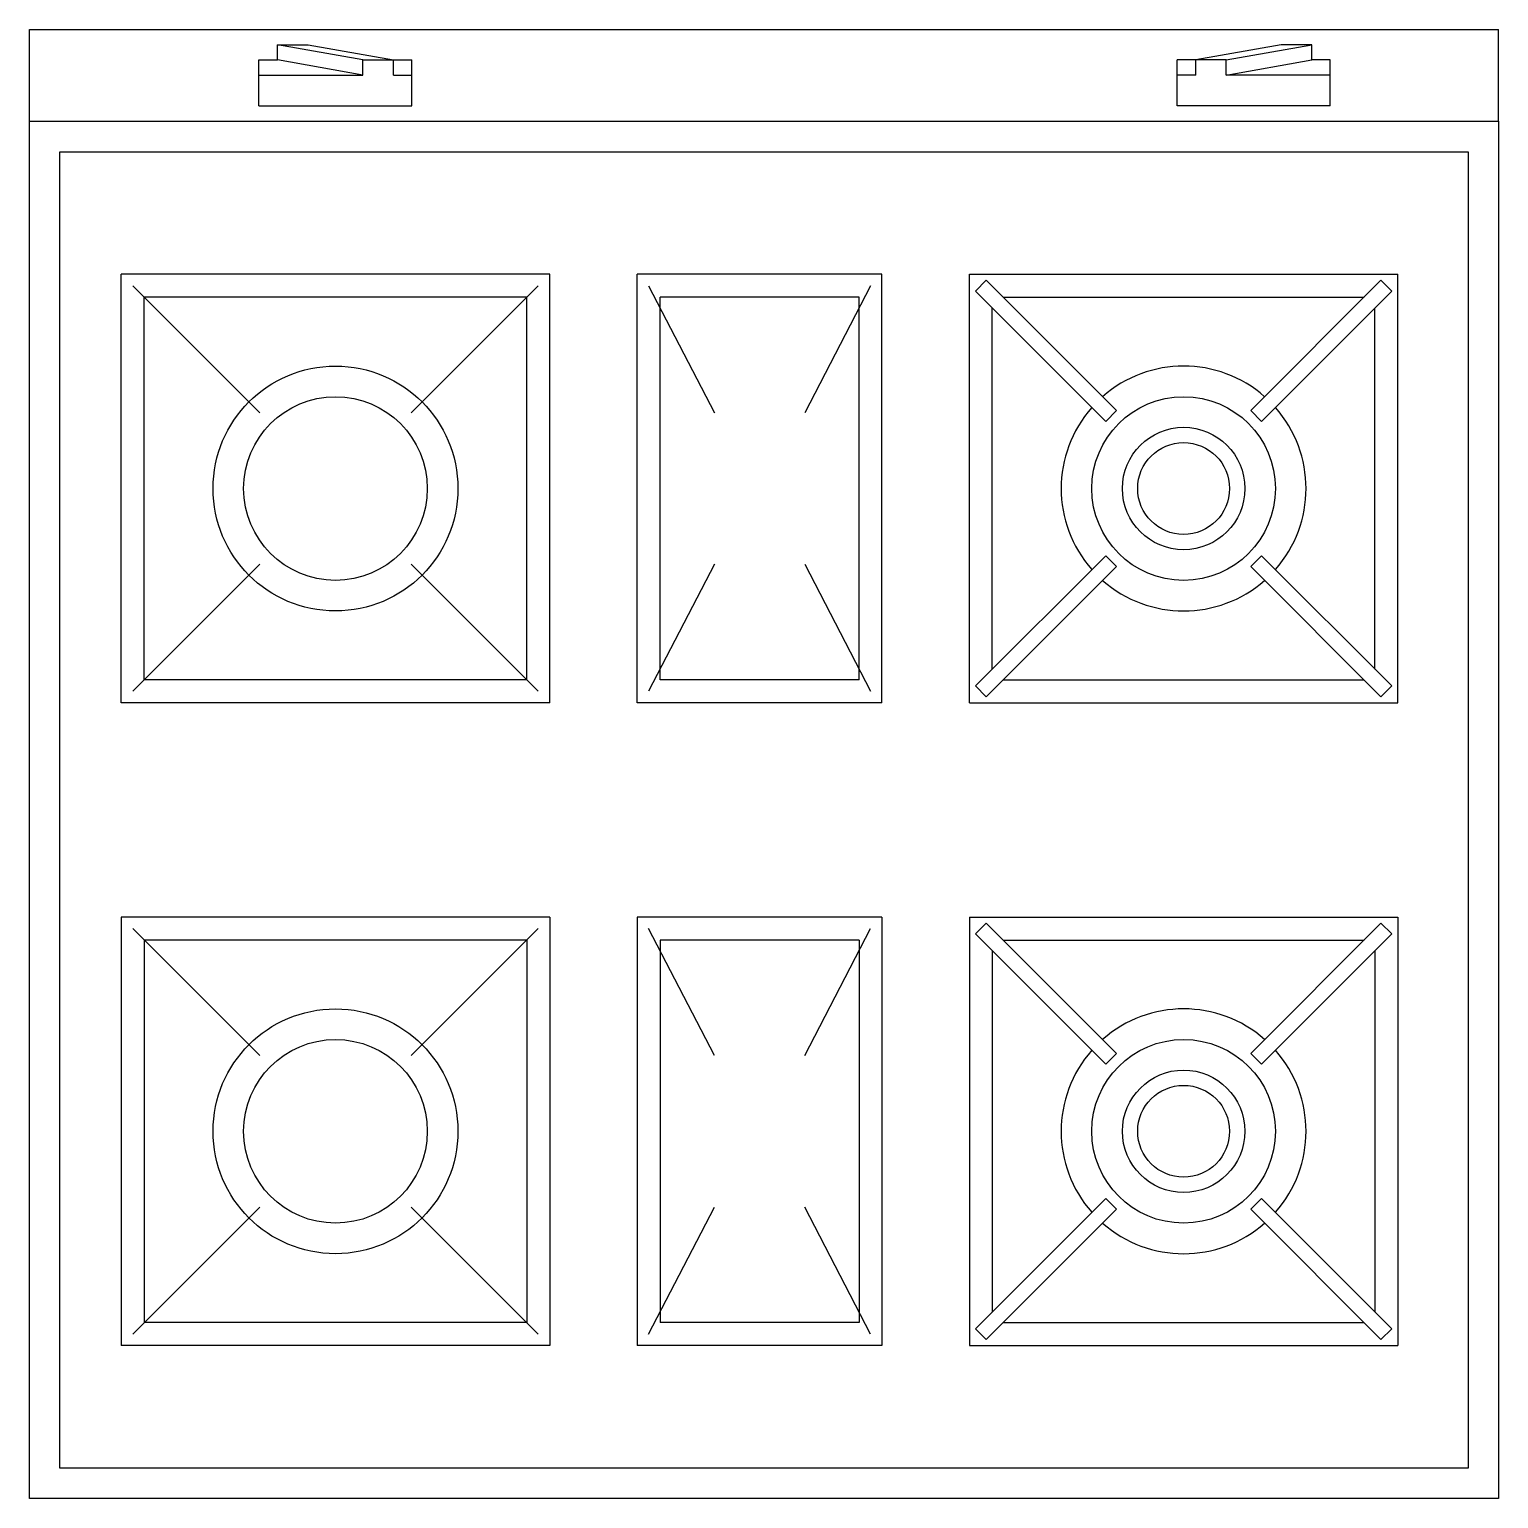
# Model space of a CAD drawing. Extents: x 170 to 904, y 256 to 990.
import ezdxf

# ---------------------------------------------------------------- set-up
doc = ezdxf.new("R2010")
doc.units = 0
doc.layers.add('KADRBM', color=7, linetype='CONTINUOUS')

msp = doc.modelspace()

# ---------------------------------------------------------------- linework, layer by layer
at = {"layer": 'KADRBM'}
for p, q in [((169.94, 944.51), (169.94, 990.38)), ((169.94, 990.38), (903.83, 990.38)), ((903.83, 944.51), (903.83, 990.38)), ((336.53, 975.09), (293.85, 982.74)), ((293.85, 975.09), (293.85, 982.74)), ((293.85, 982.74), (309.14, 982.74)), ((309.14, 982.74), (351.82, 975.09)), ((795.21, 982.74), (752.53, 975.09)), ((767.82, 975.09), (810.5, 982.74)), ((810.5, 982.74), (795.21, 982.74)), ((810.5, 975.09), (810.5, 982.74)), ((284.61, 975.09), (293.85, 975.09)), ((284.61, 952.16), (284.61, 975.09)), ((336.53, 967.45), (293.85, 975.09)), ((336.53, 967.45), (336.53, 975.09)), ((336.53, 975.09), (361.06, 975.09)), ((351.82, 967.45), (351.82, 975.09)), ((361.06, 952.16), (361.06, 975.09)), ((743.29, 952.16), (743.29, 975.09)), ((767.82, 975.09), (743.29, 975.09)), ((752.53, 967.45), (752.53, 975.09)), ((767.82, 967.45), (767.82, 975.09)), ((767.82, 967.45), (810.5, 975.09)), ((819.74, 975.09), (810.5, 975.09)), ((819.74, 952.16), (819.74, 975.09)), ((284.61, 967.45), (336.53, 967.45)), ((351.82, 967.45), (361.06, 967.45)), ((752.53, 967.45), (743.29, 967.45)), ((819.74, 967.45), (767.82, 967.45)), ((284.61, 952.16), (361.06, 952.16)), ((819.74, 952.16), (743.29, 952.16)), ((169.94, 944.51), (903.83, 944.51)), ((169.94, 256.49), (169.94, 944.51)), ((903.83, 944.51), (903.83, 256.49)), ((185.23, 271.78), (185.23, 929.22)), ((185.23, 929.22), (888.54, 929.22)), ((888.54, 929.22), (888.54, 271.78)), ((429.86, 868.07), (215.81, 868.07)), ((215.81, 654.02), (215.81, 868.07)), ((429.86, 654.02), (429.86, 868.07)), ((595.82, 868.07), (473.5, 868.07)), ((473.5, 654.02), (473.5, 868.07)), ((595.82, 654.02), (595.82, 868.07)), ((639.46, 654.02), (639.46, 868.07)), ((639.46, 868.07), (853.51, 868.07)), ((853.51, 654.02), (853.51, 868.07)), ((221.54, 862.33), (285, 798.88)), ((424.13, 862.33), (360.67, 798.88)), ((479.24, 862.33), (512.11, 798.88)), ((590.09, 862.33), (557.21, 798.88)), ((642.49, 859.63), (647.9, 865.04)), ((642.49, 859.63), (707.55, 794.58)), ((647.9, 865.04), (712.95, 799.99)), ((845.08, 865.04), (780.03, 799.99)), ((850.48, 859.63), (785.43, 794.58)), ((850.48, 859.63), (845.08, 865.04)), ((227.28, 665.48), (227.28, 856.6)), ((418.39, 856.6), (227.28, 856.6)), ((418.39, 665.48), (418.39, 856.6)), ((584.35, 856.6), (484.97, 856.6)), ((484.97, 665.48), (484.97, 856.6)), ((584.35, 665.48), (584.35, 856.6)), ((656.34, 856.6), (836.64, 856.6)), ((650.93, 670.89), (650.93, 851.19)), ((842.05, 670.89), (842.05, 851.19)), ((712.95, 799.99), (707.55, 794.58)), ((780.03, 799.99), (785.43, 794.58)), ((642.49, 662.45), (707.55, 727.5)), ((712.95, 722.1), (707.55, 727.5)), ((780.03, 722.1), (785.43, 727.5)), ((850.48, 662.45), (785.43, 727.5)), ((285, 723.2), (221.54, 659.75)), ((360.67, 723.2), (424.13, 659.75)), ((512.11, 723.2), (479.24, 659.75)), ((557.21, 723.2), (590.09, 659.75)), ((647.9, 657.05), (712.95, 722.1)), ((845.08, 657.05), (780.03, 722.1)), ((418.39, 665.48), (227.28, 665.48)), ((584.35, 665.48), (484.97, 665.48)), ((642.49, 662.45), (647.9, 657.05)), ((656.34, 665.48), (836.64, 665.48)), ((850.48, 662.45), (845.08, 657.05)), ((429.86, 654.02), (215.81, 654.02)), ((595.82, 654.02), (473.5, 654.02)), ((639.46, 654.02), (853.51, 654.02)), ((215.81, 546.99), (215.81, 332.94)), ((429.86, 546.99), (215.81, 546.99)), ((429.86, 546.99), (429.86, 332.94)), ((595.82, 546.99), (473.5, 546.99)), ((473.5, 546.99), (473.5, 332.94)), ((595.82, 546.99), (595.82, 332.94)), ((639.46, 546.99), (853.51, 546.99)), ((639.46, 546.99), (639.46, 332.94)), ((642.49, 538.55), (647.9, 543.96)), ((647.9, 543.96), (712.95, 478.91)), ((845.08, 543.96), (780.03, 478.91)), ((850.48, 538.55), (845.08, 543.96)), ((853.51, 546.99), (853.51, 332.94)), ((285, 477.8), (221.54, 541.26)), ((360.67, 477.8), (424.13, 541.26)), ((512.11, 477.8), (479.24, 541.26)), ((557.21, 477.8), (590.09, 541.26)), ((642.49, 538.55), (707.55, 473.5)), ((850.48, 538.55), (785.43, 473.5)), ((418.39, 535.52), (227.28, 535.52)), ((227.28, 535.52), (227.28, 344.41)), ((418.39, 535.52), (418.39, 344.41)), ((484.97, 535.52), (484.97, 344.41)), ((584.35, 535.52), (484.97, 535.52)), ((584.35, 535.52), (584.35, 344.41)), ((650.93, 530.12), (650.93, 349.81)), ((656.34, 535.52), (836.64, 535.52)), ((842.05, 530.12), (842.05, 349.81)), ((712.95, 478.91), (707.55, 473.5)), ((780.03, 478.91), (785.43, 473.5)), ((642.49, 341.38), (707.55, 406.43)), ((712.95, 401.02), (707.55, 406.43)), ((780.03, 401.02), (785.43, 406.43)), ((850.48, 341.38), (785.43, 406.43)), ((221.54, 338.67), (285, 402.13)), ((424.13, 338.67), (360.67, 402.13)), ((479.24, 338.67), (512.11, 402.13)), ((590.09, 338.67), (557.21, 402.13)), ((647.9, 335.97), (712.95, 401.02)), ((845.08, 335.97), (780.03, 401.02)), ((418.39, 344.41), (227.28, 344.41)), ((584.35, 344.41), (484.97, 344.41)), ((642.49, 341.38), (647.9, 335.97)), ((656.34, 344.41), (836.64, 344.41)), ((850.48, 341.38), (845.08, 335.97)), ((429.86, 332.94), (215.81, 332.94)), ((595.82, 332.94), (473.5, 332.94)), ((639.46, 332.94), (853.51, 332.94)), ((888.54, 271.78), (185.23, 271.78)), ((903.83, 256.49), (169.94, 256.49))]:
    msp.add_line(p, q, dxfattribs=at)
for centre, radius in [((322.84, 761.04), 61.16), ((322.84, 761.04), 45.87), ((746.49, 761.04), 45.87), ((746.49, 761.04), 30.58), ((746.49, 761.04), 22.93), ((322.84, 439.97), 61.16), ((322.84, 439.97), 45.87), ((746.49, 439.97), 45.87), ((746.49, 439.97), 30.58), ((746.49, 439.97), 22.93)]:
    msp.add_circle(centre, radius, dxfattribs=at)
for centre, start, end in [((746.49, 761.04), 48.58332, 131.41668), ((746.49, 761.04), 138.58332, 221.41668), ((746.49, 761.04), 318.58332, 41.41668), ((746.49, 761.04), 228.58332, 311.41668), ((746.49, 439.97), 48.58332, 131.41668), ((746.49, 439.97), 138.58332, 221.41668), ((746.49, 439.97), 318.58332, 41.41668), ((746.49, 439.97), 228.58332, 311.41668)]:
    msp.add_arc(centre, 61.16, start, end, dxfattribs=at)

doc.saveas('drawing.dxf')
